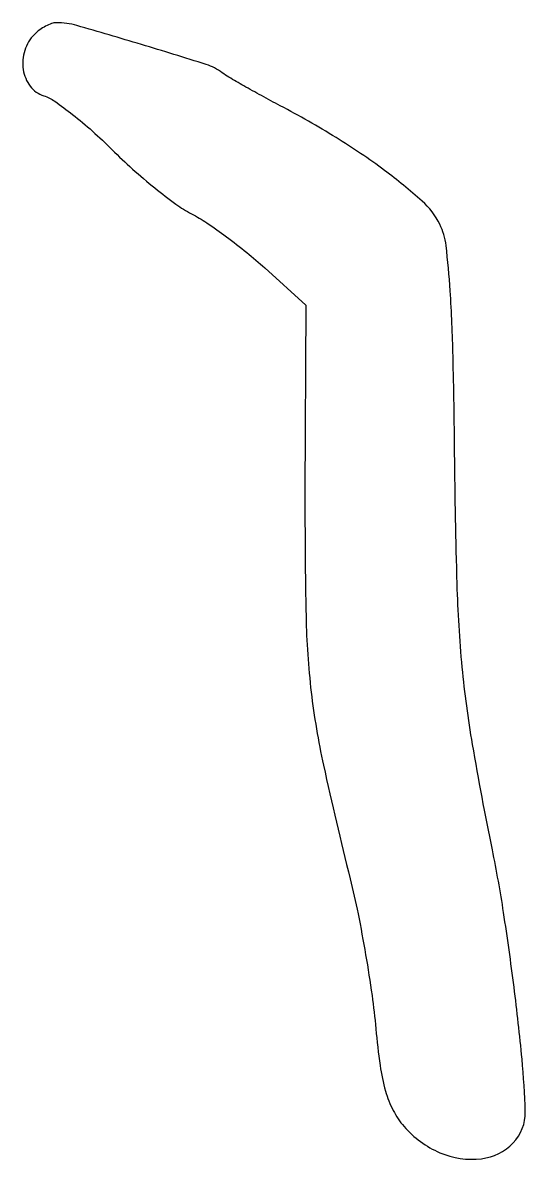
# Model space of a CAD drawing. Extents: x 1 to 53, y 2 to 119.
import ezdxf

# ---------------------------------------------------------------- set-up
doc = ezdxf.new("R2010")
doc.units = 0

msp = doc.modelspace()

# ---------------------------------------------------------------- linework, layer by layer
msp.add_lwpolyline([(2.2, 117.8, 0.120392), (1.189953, 116.136812, 0.114852), (1.03693, 114.164587, 0.124238), (1.761827, 112.442744, 0.155684), (3.16848, 111.446526, -0.075629), (4.302847, 110.886904, -0.014837), (6.133542, 109.526878, -0.015431), (8.189744, 107.796814, -0.013767), (10.217209, 105.878029, 0.014175), (12.330408, 103.881364, 0.012465), (14.644069, 101.917617, 0.012625), (16.820692, 100.250548, 0.036414), (18.434255, 99.24889, -0.027267), (20.009463, 98.310482, -0.01134), (22.033003, 96.882667, -0.01118), (24.136298, 95.251926, -0.014191), (25.999595, 93.649549), (30.228136, 89.799098), (30.158293, 70.437805, 0.005958), (30.264857, 57.612914, 0.02403), (30.798805, 49.804641, 0.02509), (32.069324, 42.244316, 0.006911), (34.825188, 30.5, -0.011444), (35.637366, 26.8921, -0.007215), (36.427885, 22.646875, -0.007243), (37.084787, 18.448026, -0.013193), (37.480691, 15, 0.01309), (37.91545, 11.206665, 0.03514), (38.482997, 8.550984, 0.048518), (39.27433, 6.556752, 0.059846), (40.393541, 4.900492, 0.112974), (44.099678, 2.186967, 0.132508), (48.398242, 1.565776, 0.172569), (51.66996, 3.193817, 0.200895), (52.920483, 6.410515, 0.017678), (52.586637, 11.869066, 0.00708), (51.760386, 19.309537, 0.007137), (50.680922, 27.023831, 0.01179), (49.523313, 33.5, -0.007451), (47.47723, 44.399808, -0.018964), (46.412457, 52.374677, -0.01663), (45.881808, 60.985237, -0.00463), (45.624544, 74.5, 0.003373), (45.458948, 84.522567, 0.01041), (45.160327, 91.291509, 0.012488), (44.738089, 95.976503, 0.087325), (44.086087, 98.168876, 0.094328), (42.254374, 100.57152, 0.023043), (38.38239, 103.736373, 0.021902), (33.365517, 107.134599, 0.016732), (27.604964, 110.418437, -0.003699), (25.649773, 111.466464, -0.004417), (23.823261, 112.484024, -0.003826), (22.298579, 113.366681, -0.028688), (21.604964, 113.830877, 0.085583), (19.950474, 114.684651, 0.003202), (13.244933, 116.753333, 0.003682), (6.587028, 118.707358, 0.070398), (4.45, 119.003167, 0.085557), (3.962357, 118.917594, 0.036676), (3.355937, 118.64843, 0.034914), (2.736673, 118.259447, 0.038706)], format="xyb", close=True)

doc.saveas('drawing.dxf')
